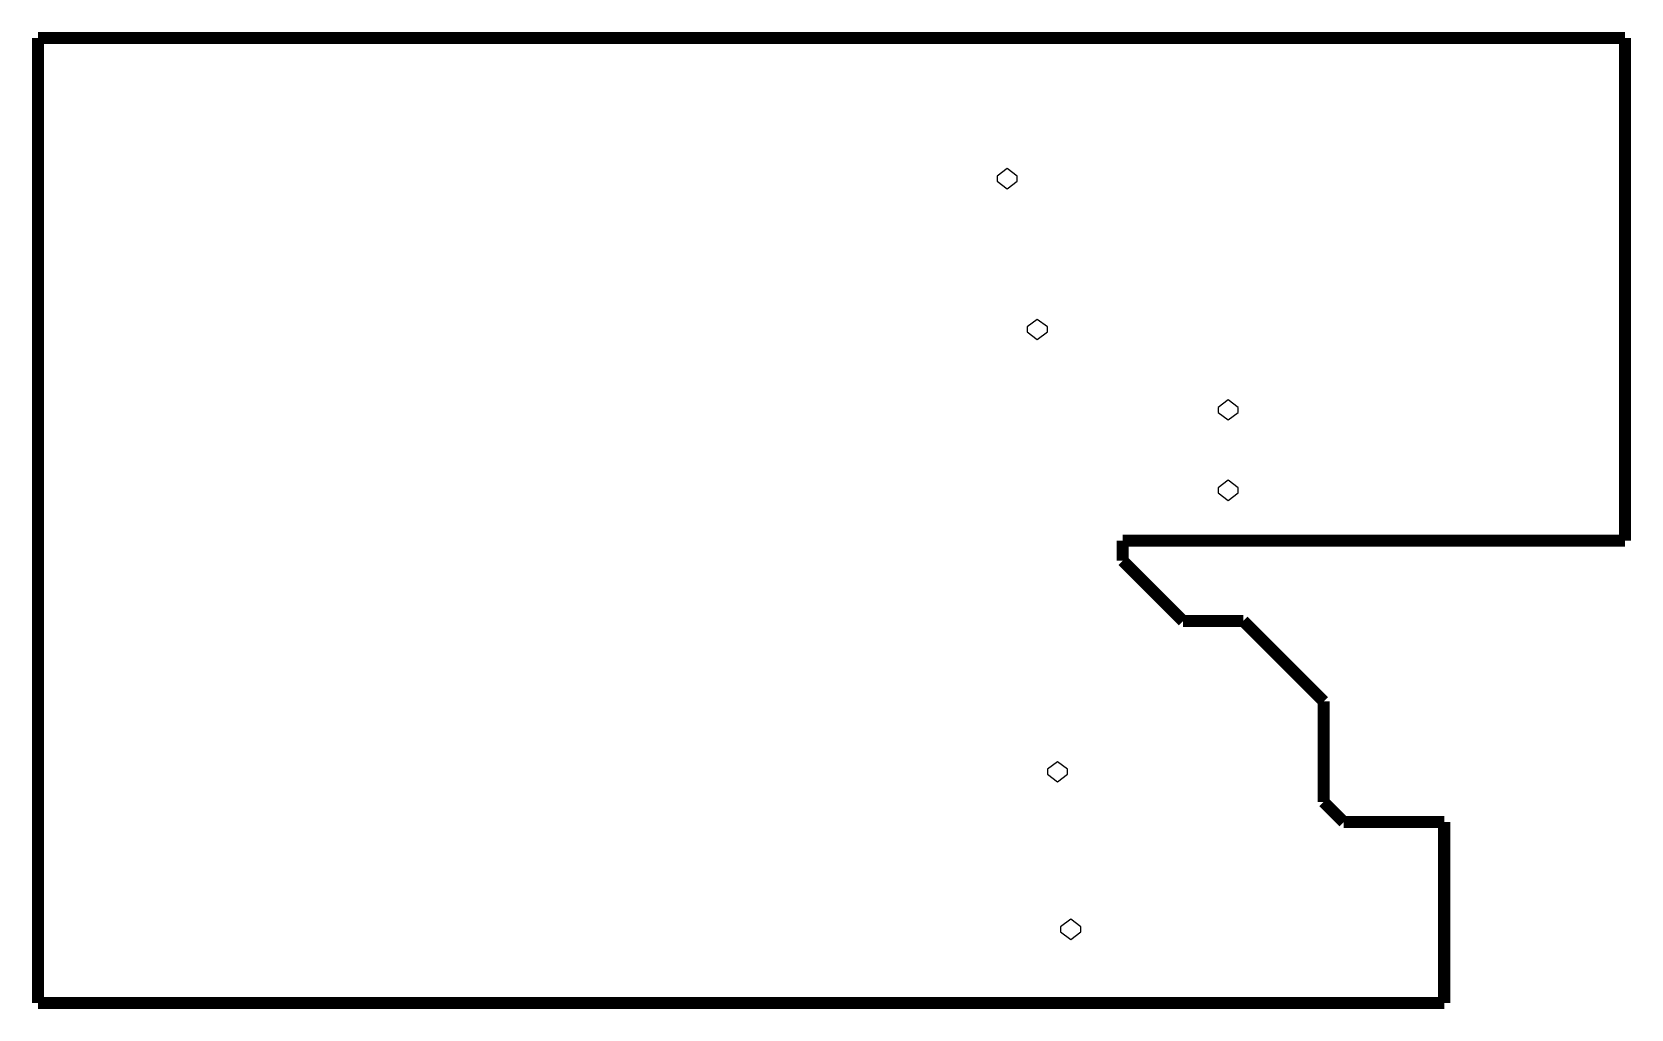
# Model space of a CAD drawing. Extents: x 0 to 0.796, y 0 to 0.486.
import ezdxf

# ---------------------------------------------------------------- set-up
doc = ezdxf.new("R2010")
doc.units = 0
doc.layers.get('0').update_dxf_attribs({"linetype": 'CONTINUOUS'})

msp = doc.modelspace()

# ---------------------------------------------------------------- linework, layer by layer
at = {"color": 13, "const_width": 0.006}
for points in [[(0.00304, 0.00309), (0.00304, 0.48307)], [(0.00304, 0.48307), (0.79302, 0.48307)], [(0.79302, 0.48307), (0.79302, 0.23307)], [(0.79302, 0.23307), (0.54302, 0.23307)], [(0.54302, 0.23307), (0.54302, 0.22309)], [(0.54302, 0.22309), (0.57303, 0.19309)], [(0.57303, 0.19309), (0.60303, 0.19309)], [(0.64301, 0.1531), (0.60303, 0.19309)], [(0.64301, 0.1531), (0.64301, 0.10308)], [(0.64301, 0.10308), (0.65299, 0.0931)], [(0.65299, 0.0931), (0.70302, 0.0931)], [(0.70302, 0.0931), (0.70302, 0.00309)], [(0.70302, 0.00309), (0.00304, 0.00309)]]:
    msp.add_lwpolyline(points, dxfattribs=at)
at = {"color": 173}
for points in [[(0.49051, 0.41309), (0.49051, 0.41439), (0.48551, 0.41813), (0.48052, 0.41439), (0.48052, 0.41309), (0.48052, 0.41184), (0.48551, 0.40809), (0.49051, 0.41184), (0.49051, 0.41309)], [(0.50553, 0.33805), (0.50553, 0.33936), (0.50049, 0.3431), (0.4955, 0.33936), (0.4955, 0.33805), (0.4955, 0.33686), (0.50049, 0.33312), (0.50553, 0.33686), (0.50553, 0.33805)], [(0.60053, 0.29807), (0.60053, 0.29937), (0.59549, 0.30311), (0.59049, 0.29937), (0.59049, 0.29807), (0.59049, 0.29682), (0.59549, 0.29308), (0.60053, 0.29682), (0.60053, 0.29807)], [(0.60053, 0.25808), (0.60053, 0.25939), (0.59549, 0.26313), (0.59049, 0.25939), (0.59049, 0.25808), (0.59049, 0.25684), (0.59549, 0.25309), (0.60053, 0.25684), (0.60053, 0.25808)], [(0.51552, 0.11806), (0.51552, 0.11936), (0.51053, 0.1231), (0.50553, 0.11936), (0.50553, 0.11806), (0.50553, 0.11686), (0.51053, 0.11312), (0.51552, 0.11686), (0.51552, 0.11806)], [(0.52214, 0.03966), (0.52214, 0.04096), (0.51709, 0.0447), (0.5121, 0.04096), (0.5121, 0.03966), (0.5121, 0.03841), (0.51709, 0.03467), (0.52214, 0.03841), (0.52214, 0.03966)]]:
    msp.add_lwpolyline(points, close=True, dxfattribs=at)

doc.saveas('drawing.dxf')
